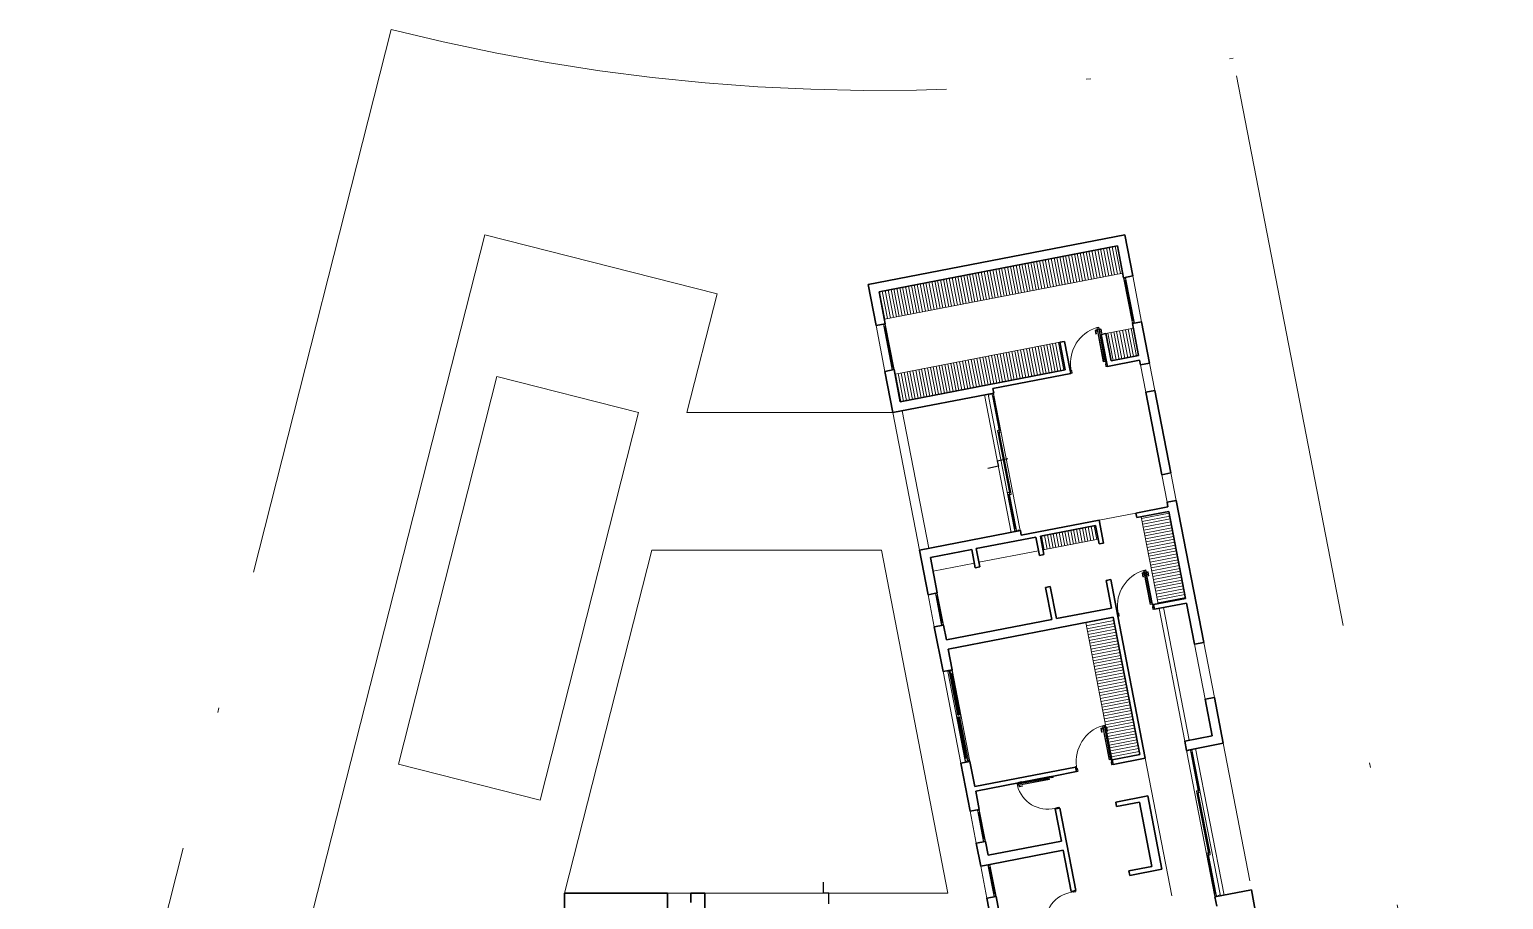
# Model space of a CAD drawing. Header units: millimetres. Extents: x 2871.7 to 2903.3, y 1602.5 to 1635.2.
# Drawn here: x 2871.75 to 2903.32, y 1616.57 to 1635.21 of the extents above; entities that cross this region are included whole.
import ezdxf

# ---------------------------------------------------------------- set-up
doc = ezdxf.new("R2010")
doc.units = ezdxf.units.MM
doc.linetypes.add('ACAD_ISO10W100', pattern=[18, 12, -3, 0, -3])
doc.linetypes.add('JIS_02_0.7', pattern=[1.35, 0.75, -0.6])
for name, color, linetype, lineweight in [('0.05', 253, 'Continuous', 5), ('0.09', 6, 'Continuous', 9), ('0.25', 251, 'Continuous', 25), ('02_CIVIL_EXIST', 250, 'Continuous', 30), ('07_CIVIL VISTAS MEDIA', 251, 'Continuous', 9), ('09_CIVIL PROYECCIONES', 230, 'JIS_02_0.7', 5), ('M-PARCELA-', 3, 'Continuous', 15), ('MISC MUEBLES', 141, 'Continuous', 9)]:
    doc.layers.add(name, color=color, linetype=linetype, lineweight=lineweight)
pattern_1 = [(281, (2407.71893, 969.57402), (0.062333326, 0.012116371), [])]
pattern_2 = [(191, (2407.71893, 969.57402), (0.012116371, -0.062333326), [])]

# ---------------------------------------------------------------- blocks, each defined once
blk = doc.blocks.new('70cm')
at = {"layer": '09_CIVIL PROYECCIONES', "ltscale": 4}
blk.add_arc((495.26, 657.641), 0.671, 267.2063, 356.6732, dxfattribs=at)
at = {"layer": 'MISC MUEBLES'}
for p, q in [((495.143, 657.652), (495.143, 657.633)), ((495.145, 657.652), (495.145, 657.633)), ((495.146, 657.656), (495.17, 657.656)), ((495.146, 657.653), (495.17, 657.653)), ((495.189, 657.632), (495.146, 657.632)), ((495.189, 657.63), (495.146, 657.63)), ((495.17, 657.656), (495.17, 657.653)), ((495.189, 657.638), (495.189, 657.632)), ((495.191, 657.638), (495.191, 657.631)), ((495.227, 657.643), (495.193, 657.643)), ((495.227, 657.64), (495.193, 657.64)), ((495.204, 657.656), (495.227, 657.656)), ((495.204, 657.656), (495.204, 657.653)), ((495.204, 657.653), (495.227, 657.653)), ((495.228, 657.652), (495.228, 657.643)), ((495.23, 657.652), (495.23, 657.643)), ((495.231, 657.637), (495.231, 657.602)), ((495.231, 657.637), (495.929, 657.637)), ((495.231, 657.632), (495.929, 657.632)), ((495.231, 657.607), (495.929, 657.607)), ((495.231, 657.602), (495.929, 657.602)), ((495.236, 657.632), (495.236, 657.607)), ((495.237, 657.631), (495.237, 657.608)), ((495.26, 657.631), (495.237, 657.631)), ((495.237, 657.608), (495.26, 657.608)), ((495.26, 657.608), (495.26, 657.631)), ((495.261, 657.609), (495.261, 657.63)), ((495.261, 657.63), (495.898, 657.63)), ((495.898, 657.609), (495.261, 657.609)), ((495.826, 657.661), (495.826, 657.669)), ((495.826, 657.669), (495.889, 657.669)), ((495.889, 657.661), (495.826, 657.661)), ((495.889, 657.578), (495.826, 657.578)), ((495.826, 657.578), (495.826, 657.57)), ((495.826, 657.57), (495.889, 657.57)), ((495.876, 657.638), (495.876, 657.643)), ((495.876, 657.643), (495.901, 657.643)), ((495.901, 657.638), (495.876, 657.638)), ((495.901, 657.601), (495.876, 657.601)), ((495.876, 657.601), (495.876, 657.597)), ((495.876, 657.597), (495.901, 657.597)), ((495.885, 657.661), (495.885, 657.643)), ((495.885, 657.578), (495.885, 657.597)), ((495.893, 657.665), (495.893, 657.643)), ((495.893, 657.574), (495.893, 657.597)), ((495.898, 657.63), (495.898, 657.609)), ((495.9, 657.608), (495.9, 657.631)), ((495.9, 657.631), (495.923, 657.631)), ((495.923, 657.608), (495.9, 657.608)), ((495.901, 657.643), (495.901, 657.638)), ((495.901, 657.597), (495.901, 657.601)), ((495.923, 657.631), (495.923, 657.608)), ((495.924, 657.632), (495.924, 657.607)), ((495.929, 657.637), (495.929, 657.602)), ((495.143, 656.959), (495.143, 656.978)), ((495.145, 656.959), (495.145, 656.978)), ((495.189, 656.981), (495.146, 656.981)), ((495.189, 656.979), (495.146, 656.979)), ((495.146, 656.958), (495.17, 656.958)), ((495.146, 656.956), (495.17, 656.956)), ((495.17, 656.956), (495.17, 656.958)), ((495.189, 656.973), (495.189, 656.979)), ((495.191, 656.973), (495.191, 656.98)), ((495.227, 656.971), (495.193, 656.971)), ((495.227, 656.969), (495.193, 656.969)), ((495.204, 656.956), (495.204, 656.958)), ((495.204, 656.958), (495.227, 656.958)), ((495.204, 656.956), (495.227, 656.956)), ((495.228, 656.959), (495.228, 656.968)), ((495.23, 656.959), (495.23, 656.968))]:
    blk.add_line(p, q, dxfattribs=at)
blk.add_circle((495.234, 657.642), 0.0028, dxfattribs=at)
for centre, radius, start, end in [((495.146, 657.652), 0.00349, 90, 180), ((495.146, 657.633), 0.00349, 180, 261.398), ((495.146, 657.652), 0.000871, 90, 180), ((495.146, 657.633), 0.000871, 180, 261.398), ((495.193, 657.638), 0.00436, 90, 180), ((495.19, 657.631), 0.00174, 261.398, 0), ((495.193, 657.638), 0.00174, 90, 180), ((495.227, 657.652), 0.00349, 360, 90), ((495.227, 657.652), 0.000871, 360, 90), ((495.227, 657.643), 0.00349, 270, 360), ((495.227, 657.643), 0.000871, 270, 360), ((495.889, 657.665), 0.00417, 270, 90), ((495.889, 657.574), 0.00417, 270, 90), ((495.146, 656.978), 0.00349, 98.602, 180), ((495.146, 656.959), 0.00349, 180, 270), ((495.146, 656.978), 0.000871, 98.602, 180), ((495.146, 656.959), 0.000871, 180, 270), ((495.19, 656.98), 0.00174, 0, 98.602), ((495.193, 656.973), 0.00436, 180, 270), ((495.193, 656.973), 0.00174, 180, 270), ((495.227, 656.968), 0.00349, 0, 90), ((495.227, 656.968), 0.000871, 0, 90), ((495.227, 656.959), 0.00349, 270, 0), ((495.227, 656.959), 0.000871, 270, 0)]:
    blk.add_arc(centre, radius, start, end, dxfattribs=at)
blk = doc.blocks.new('80')
at = {"layer": '09_CIVIL PROYECCIONES', "linetype": 'JIS_02_0.7', "ltscale": 4}
blk.add_arc((2522612.397, 181769.456), 0.802, 276.4267, 356.831, dxfattribs=at)
at = {"layer": 'MISC MUEBLES'}
for p, q in [((2522612.418, 181769.515), (2522612.418, 181769.484)), ((2522612.418, 181769.484), (2522612.422, 181769.484)), ((2522612.422, 181769.515), (2522612.422, 181769.484)), ((2522612.423, 181769.519), (2522612.447, 181769.519)), ((2522612.423, 181769.516), (2522612.447, 181769.516)), ((2522612.435, 181769.411), (2522612.435, 181769.454)), ((2522612.439, 181769.411), (2522612.439, 181769.454)), ((2522612.441, 181769.46), (2522612.448, 181769.46)), ((2522612.441, 181769.457), (2522612.449, 181769.457)), ((2522612.448, 181769.46), (2522612.448, 181769.515)), ((2522612.452, 181769.459), (2522612.452, 181769.515)), ((2522613.185, 181769.459), (2522613.185, 181769.515)), ((2522613.196, 181769.457), (2522613.187, 181769.457)), ((2522613.189, 181769.46), (2522613.189, 181769.515)), ((2522613.196, 181769.46), (2522613.189, 181769.46)), ((2522613.214, 181769.519), (2522613.19, 181769.519)), ((2522613.214, 181769.516), (2522613.19, 181769.516)), ((2522613.198, 181769.411), (2522613.198, 181769.454)), ((2522613.202, 181769.411), (2522613.202, 181769.454)), ((2522613.215, 181769.515), (2522613.215, 181769.484)), ((2522613.218, 181769.484), (2522613.215, 181769.484)), ((2522613.218, 181769.515), (2522613.218, 181769.484)), ((2522612.418, 181769.44), (2522612.418, 181769.411)), ((2522612.418, 181769.44), (2522612.422, 181769.44)), ((2522612.422, 181769.44), (2522612.422, 181769.411)), ((2522612.423, 181769.41), (2522612.434, 181769.41)), ((2522612.423, 181769.407), (2522612.434, 181769.407)), ((2522612.442, 181769.406), (2522612.487, 181769.406)), ((2522612.442, 181769.406), (2522612.442, 181768.658)), ((2522612.449, 181769.406), (2522612.449, 181768.658)), ((2522612.449, 181769.4), (2522612.48, 181769.4)), ((2522612.45, 181769.398), (2522612.479, 181769.398)), ((2522612.45, 181769.369), (2522612.45, 181769.398)), ((2522612.479, 181769.369), (2522612.45, 181769.369)), ((2522612.478, 181769.367), (2522612.451, 181769.367)), ((2522612.451, 181769.367), (2522612.451, 181768.698)), ((2522612.478, 181768.698), (2522612.478, 181769.367)), ((2522612.479, 181769.398), (2522612.479, 181769.369)), ((2522612.48, 181769.406), (2522612.48, 181768.658)), ((2522612.487, 181769.406), (2522612.487, 181768.658)), ((2522613.214, 181769.41), (2522613.203, 181769.41)), ((2522613.214, 181769.407), (2522613.203, 181769.407)), ((2522613.218, 181769.44), (2522613.215, 181769.44)), ((2522613.215, 181769.44), (2522613.215, 181769.411)), ((2522613.218, 181769.44), (2522613.218, 181769.411)), ((2522612.412, 181768.791), (2522612.401, 181768.791)), ((2522612.401, 181768.791), (2522612.401, 181768.71)), ((2522612.406, 181768.705), (2522612.435, 181768.705)), ((2522612.412, 181768.71), (2522612.412, 181768.791)), ((2522612.412, 181768.716), (2522612.435, 181768.716)), ((2522612.44, 181768.726), (2522612.435, 181768.726)), ((2522612.435, 181768.726), (2522612.435, 181768.694)), ((2522612.435, 181768.694), (2522612.44, 181768.694)), ((2522612.44, 181768.694), (2522612.44, 181768.726)), ((2522612.442, 181768.658), (2522612.487, 181768.658)), ((2522612.449, 181768.665), (2522612.48, 181768.665)), ((2522612.479, 181768.696), (2522612.45, 181768.696)), ((2522612.45, 181768.696), (2522612.45, 181768.666)), ((2522612.45, 181768.666), (2522612.479, 181768.666)), ((2522612.451, 181768.698), (2522612.478, 181768.698)), ((2522612.479, 181768.666), (2522612.479, 181768.696)), ((2522612.489, 181768.694), (2522612.489, 181768.726)), ((2522612.489, 181768.726), (2522612.494, 181768.726)), ((2522612.494, 181768.694), (2522612.489, 181768.694)), ((2522612.494, 181768.726), (2522612.494, 181768.694)), ((2522612.518, 181768.716), (2522612.494, 181768.716)), ((2522612.523, 181768.705), (2522612.494, 181768.705)), ((2522612.518, 181768.71), (2522612.518, 181768.791)), ((2522612.518, 181768.791), (2522612.529, 181768.791)), ((2522612.529, 181768.791), (2522612.529, 181768.71))]:
    blk.add_line(p, q, dxfattribs=at)
blk.add_circle((2522612.436, 181769.401), 0.0036, dxfattribs=at)
for centre, radius, start, end in [((2522612.423, 181769.515), 0.00448, 90, 180), ((2522612.423, 181769.515), 0.00112, 90, 180), ((2522612.441, 181769.454), 0.0056, 90, 180), ((2522612.441, 181769.454), 0.00224, 90, 180), ((2522612.447, 181769.515), 0.00448, 8.602, 90), ((2522612.447, 181769.515), 0.00112, 8.602, 90), ((2522612.449, 181769.459), 0.00224, 270, 8.602), ((2522613.19, 181769.515), 0.00448, 90, 171.398), ((2522613.187, 181769.459), 0.00224, 171.398, 270), ((2522613.19, 181769.515), 0.00112, 90, 171.398), ((2522613.196, 181769.454), 0.0056, 0, 90), ((2522613.196, 181769.454), 0.00224, 0, 90), ((2522613.214, 181769.515), 0.00448, 0, 90), ((2522613.214, 181769.515), 0.00112, 0, 90), ((2522612.423, 181769.411), 0.00448, 180, 270), ((2522612.423, 181769.411), 0.00112, 180, 270), ((2522612.434, 181769.411), 0.00448, 270, 0), ((2522612.434, 181769.411), 0.00112, 270, 0), ((2522613.203, 181769.411), 0.00448, 180, 270), ((2522613.203, 181769.411), 0.00112, 180, 270), ((2522613.214, 181769.411), 0.00448, 270, 0), ((2522613.214, 181769.411), 0.00112, 270, 0), ((2522612.406, 181768.71), 0.00537, 180, 0), ((2522612.523, 181768.71), 0.00537, 180, 0)]:
    blk.add_arc(centre, radius, start, end, dxfattribs=at)
blk = doc.blocks.new('z')
at = {"layer": '0.25'}
for p, q in [((3164.395, 594.039), (3164.395, 594.114)), ((3164.395, 594.114), (3164.545, 594.114)), ((3164.245, 594.039), (3164.395, 594.039))]:
    blk.add_line(p, q, dxfattribs=at)

msp = doc.modelspace()

# ---------------------------------------------------------------- hatches: boundary and pattern name
at = {"layer": '0.05'}
h = msp.add_hatch(dxfattribs=at)
h.set_pattern_fill('ANSI31', color=256, scale=0.02, angle=236)
h.set_pattern_definition(pattern_1)
h.paths.add_polyline_path([(2893.937, 1627.921), (2893.823, 1628.51), (2890.289, 1627.826), (2890.403, 1627.237)])
h.paths.add_polyline_path([(2895.052, 1630.581), (2889.947, 1629.594), (2890.061, 1629.005), (2895.166, 1629.992)])
h.paths.add_polyline_path([(2895.394, 1628.814), (2894.805, 1628.7), (2894.919, 1628.111), (2895.508, 1628.225)])
h = msp.add_hatch(dxfattribs=at)
h.set_pattern_fill('ANSI31', color=256, scale=0.02, angle=146)
h.set_pattern_definition(pattern_2)
h.paths.add_polyline_path([(2895.925, 1622.907), (2896.514, 1623.021), (2896.154, 1624.887), (2895.564, 1624.773)])
h = msp.add_hatch(dxfattribs=at)
h.set_pattern_fill('ANSI31', color=256, scale=0.02, angle=236)
h.set_pattern_definition(pattern_1)
h.paths.add_polyline_path([(2894.64, 1624.288), (2894.583, 1624.583), (2893.405, 1624.355), (2893.461, 1624.06)])
h = msp.add_hatch(dxfattribs=at)
h.set_pattern_fill('ANSI31', color=256, scale=0.02, angle=146)
h.set_pattern_definition(pattern_2)
h.paths.add_polyline_path([(2894.808, 1620.258, -0.079372), (2894.809, 1620.256), (2894.824, 1620.177), (2894.824, 1620.177), (2894.943, 1619.56), (2895.532, 1619.674), (2894.962, 1622.619), (2894.373, 1622.505)])

# ---------------------------------------------------------------- linework, layer by layer
at = {"layer": '0.09'}
for p, q in [((2881.502, 1630.815), (2877.713, 1615.907)), ((2881.502, 1630.815), (2886.477, 1629.551)), ((2890.061, 1629.005), (2895.166, 1629.992)), ((2895.381, 1629.932), (2895.571, 1628.95)), ((2886.477, 1629.551), (2885.83, 1627.003)), ((2890.073, 1627.887), (2889.883, 1628.868)), ((2894.805, 1628.7), (2895.394, 1628.814)), ((2890.289, 1627.826), (2893.823, 1628.51)), ((2895.546, 1628.028), (2895.66, 1627.439)), ((2895.742, 1628.066), (2895.856, 1627.477)), ((2881.761, 1627.775), (2879.651, 1619.473)), ((2884.798, 1627.003), (2881.761, 1627.775)), ((2884.798, 1627.003), (2882.688, 1618.701)), ((2890.244, 1627.003), (2885.83, 1627.003)), ((2896.002, 1625.672), (2896.116, 1625.083)), ((2896.198, 1625.71), (2896.312, 1625.121)), ((2895.925, 1622.907), (2895.564, 1624.773)), ((2894.64, 1624.288), (2893.461, 1624.06)), ((2885.081, 1624.058), (2883.213, 1616.707)), ((2889.999, 1624.058), (2885.081, 1624.058)), ((2891.421, 1616.707), (2889.999, 1624.058)), ((2890.998, 1623.102), (2891.131, 1622.414)), ((2894.943, 1619.56), (2894.373, 1622.505)), ((2896.704, 1622.039), (2896.932, 1620.861)), ((2896.901, 1622.077), (2897.129, 1620.899)), ((2891.317, 1621.456), (2891.697, 1619.492)), ((2897.337, 1616.662), (2896.729, 1619.804)), ((2882.688, 1618.701), (2879.651, 1619.473)), ((2891.896, 1618.461), (2892.029, 1617.774)), ((2892.124, 1617.283), (2892.257, 1616.596)), ((2886.213, 1616.707), (2891.421, 1616.707))]:
    msp.add_line(p, q, dxfattribs=at)
at = {"layer": '02_CIVIL_EXIST'}
for p, q in [((2889.712, 1629.752), (2895.211, 1630.815)), ((2895.381, 1629.932), (2895.211, 1630.815)), ((2889.947, 1629.594), (2895.052, 1630.581)), ((2895.185, 1629.894), (2895.052, 1630.581)), ((2895.381, 1629.932), (2895.185, 1629.894)), ((2889.883, 1628.868), (2889.712, 1629.752)), ((2890.08, 1628.906), (2889.947, 1629.594)), ((2890.08, 1628.906), (2889.883, 1628.868)), ((2895.571, 1628.95), (2895.375, 1628.912)), ((2895.508, 1628.225), (2895.375, 1628.912)), ((2895.742, 1628.066), (2895.571, 1628.95)), ((2894.707, 1628.681), (2894.805, 1628.7)), ((2894.821, 1628.092), (2894.707, 1628.681)), ((2894.919, 1628.111), (2894.805, 1628.7)), ((2893.921, 1628.529), (2893.823, 1628.51)), ((2893.937, 1627.921), (2893.823, 1628.51)), ((2894.035, 1627.94), (2893.921, 1628.529)), ((2894.84, 1627.994), (2894.821, 1628.092)), ((2894.84, 1627.994), (2895.527, 1628.127)), ((2894.919, 1628.111), (2895.508, 1628.225)), ((2895.546, 1628.028), (2895.527, 1628.127)), ((2895.546, 1628.028), (2895.742, 1628.066)), ((2890.27, 1627.925), (2890.073, 1627.887)), ((2890.244, 1627.003), (2890.073, 1627.887)), ((2890.403, 1627.237), (2890.27, 1627.925)), ((2890.403, 1627.237), (2893.937, 1627.921)), ((2892.385, 1627.519), (2894.054, 1627.842)), ((2894.054, 1627.842), (2894.035, 1627.94)), ((2890.244, 1627.003), (2892.404, 1627.421)), ((2892.404, 1627.421), (2892.385, 1627.519)), ((2895.66, 1627.439), (2895.856, 1627.477)), ((2895.66, 1627.439), (2896.002, 1625.672)), ((2895.856, 1627.477), (2896.198, 1625.71)), ((2896.002, 1625.672), (2896.198, 1625.71)), ((2896.116, 1625.083), (2896.312, 1625.121)), ((2896.901, 1622.077), (2896.312, 1625.121)), ((2895.447, 1624.852), (2896.135, 1624.985)), ((2895.466, 1624.754), (2895.447, 1624.852)), ((2895.466, 1624.754), (2896.154, 1624.887)), ((2896.135, 1624.985), (2896.116, 1625.083)), ((2896.514, 1623.021), (2896.154, 1624.887)), ((2890.814, 1624.058), (2892.974, 1624.475)), ((2892.993, 1624.377), (2892.974, 1624.475)), ((2892.993, 1624.377), (2894.662, 1624.7)), ((2893.405, 1624.355), (2894.583, 1624.583)), ((2894.659, 1624.19), (2894.583, 1624.583)), ((2894.757, 1624.209), (2894.662, 1624.7)), ((2892.03, 1624.089), (2893.306, 1624.336)), ((2893.382, 1623.943), (2893.306, 1624.336)), ((2893.48, 1623.962), (2893.405, 1624.355)), ((2894.659, 1624.19), (2894.757, 1624.209)), ((2890.998, 1623.102), (2890.814, 1624.058)), ((2891.048, 1623.899), (2891.932, 1624.07)), ((2891.195, 1623.14), (2891.048, 1623.899)), ((2892.008, 1623.677), (2891.932, 1624.07)), ((2892.106, 1623.696), (2892.03, 1624.089)), ((2893.48, 1623.962), (2893.382, 1623.943)), ((2892.106, 1623.696), (2892.008, 1623.677)), ((2893.613, 1623.275), (2893.515, 1623.256)), ((2893.648, 1622.569), (2893.515, 1623.256)), ((2893.746, 1622.588), (2893.613, 1623.275)), ((2894.811, 1623.405), (2894.909, 1623.424)), ((2894.924, 1622.816), (2894.811, 1623.405)), ((2895.061, 1622.638), (2894.909, 1623.424)), ((2891.195, 1623.14), (2890.998, 1623.102)), ((2895.827, 1622.888), (2896.514, 1623.021)), ((2895.846, 1622.79), (2896.533, 1622.923)), ((2896.704, 1622.039), (2896.533, 1622.923)), ((2891.428, 1621.936), (2894.962, 1622.619)), ((2893.746, 1622.588), (2894.924, 1622.816)), ((2895.532, 1619.674), (2894.962, 1622.619)), ((2895.649, 1619.595), (2895.061, 1622.638)), ((2895.846, 1622.79), (2895.827, 1622.888)), ((2891.328, 1622.452), (2891.131, 1622.414)), ((2891.317, 1621.456), (2891.131, 1622.414)), ((2891.39, 1622.132), (2891.328, 1622.452)), ((2891.39, 1622.132), (2893.648, 1622.569)), ((2896.901, 1622.077), (2896.704, 1622.039)), ((2891.513, 1621.494), (2891.428, 1621.936)), ((2891.317, 1621.456), (2891.513, 1621.494)), ((2896.932, 1620.861), (2897.129, 1620.899)), ((2897.084, 1620.076), (2896.932, 1620.861)), ((2897.318, 1619.917), (2897.129, 1620.899)), ((2896.495, 1619.962), (2897.084, 1620.076)), ((2896.495, 1619.962), (2896.533, 1619.766)), ((2896.533, 1619.766), (2897.318, 1619.917)), ((2891.697, 1619.492), (2891.893, 1619.53)), ((2891.697, 1619.492), (2891.896, 1618.461)), ((2891.998, 1618.99), (2891.893, 1619.53)), ((2894.943, 1619.56), (2895.532, 1619.674)), ((2894.962, 1619.462), (2894.943, 1619.56)), ((2894.962, 1619.462), (2895.649, 1619.595)), ((2891.998, 1618.99), (2894.158, 1619.408)), ((2892.017, 1618.892), (2893.588, 1619.196)), ((2893.588, 1619.196), (2893.686, 1619.215)), ((2893.686, 1619.215), (2894.177, 1619.31)), ((2894.177, 1619.31), (2894.158, 1619.408)), ((2892.093, 1618.499), (2892.017, 1618.892)), ((2892.093, 1618.499), (2891.896, 1618.461)), ((2893.72, 1618.509), (2893.819, 1618.528)), ((2893.853, 1617.821), (2893.72, 1618.509)), ((2894.16, 1616.76), (2893.819, 1618.528)), ((2895.016, 1618.657), (2895.703, 1618.79)), ((2895.016, 1618.657), (2895.035, 1618.559)), ((2895.035, 1618.559), (2895.526, 1618.654)), ((2895.526, 1618.654), (2895.792, 1617.28)), ((2895.703, 1618.79), (2896.007, 1617.219)), ((2892.226, 1617.812), (2892.029, 1617.774)), ((2892.124, 1617.283), (2892.029, 1617.774)), ((2892.283, 1617.517), (2892.226, 1617.812)), ((2892.283, 1617.517), (2893.853, 1617.821)), ((2892.321, 1617.321), (2893.891, 1617.625)), ((2894.062, 1616.741), (2893.891, 1617.625)), ((2892.321, 1617.321), (2892.124, 1617.283)), ((2895.301, 1617.185), (2895.792, 1617.28)), ((2895.32, 1617.086), (2896.007, 1617.219)), ((2895.301, 1617.185), (2895.32, 1617.086)), ((2885.413, 1616.707), (2883.213, 1616.707)), ((2883.213, 1616.707), (2883.213, 1615.707)), ((2885.413, 1616.707), (2885.413, 1615.707)), ((2886.213, 1616.707), (2885.913, 1616.707)), ((2885.913, 1616.707), (2885.913, 1616.507)), ((2886.213, 1616.707), (2886.213, 1615.707)), ((2892.453, 1616.634), (2892.257, 1616.596)), ((2892.429, 1615.707), (2892.257, 1616.596)), ((2892.624, 1615.75), (2892.453, 1616.634)), ((2894.062, 1616.741), (2894.16, 1616.76)), ((2897.141, 1616.624), (2897.926, 1616.776)), ((2897.179, 1616.427), (2897.141, 1616.624)), ((2898.105, 1615.792), (2897.926, 1616.776))]:
    msp.add_line(p, q, dxfattribs=at)
at = {"layer": '07_CIVIL VISTAS MEDIA'}
for p, q in [((2895.368, 1628.951), (2895.193, 1629.855)), ((2895.233, 1629.863), (2895.409, 1628.959)), ((2895.212, 1629.839), (2895.381, 1628.973)), ((2895.22, 1629.841), (2895.389, 1628.975)), ((2890.222, 1627.956), (2890.047, 1628.859)), ((2890.066, 1628.844), (2890.235, 1627.978)), ((2890.074, 1628.845), (2890.243, 1627.979)), ((2890.087, 1628.867), (2890.263, 1627.964)), ((2892.777, 1624.437), (2892.208, 1627.383)), ((2892.293, 1627.358), (2892.85, 1624.492)), ((2892.53, 1626.626), (2892.389, 1627.356)), ((2892.538, 1626.628), (2892.397, 1627.357)), ((2892.966, 1624.515), (2892.409, 1627.381)), ((2892.75, 1625.294), (2892.501, 1626.578)), ((2892.758, 1625.295), (2892.509, 1626.579)), ((2892.72, 1625.245), (2892.863, 1624.514)), ((2892.728, 1625.247), (2892.871, 1624.515)), ((2893.363, 1624.041), (2892.087, 1623.795)), ((2891.989, 1623.776), (2891.105, 1623.605)), ((2891.28, 1622.484), (2891.162, 1623.092)), ((2891.181, 1623.077), (2891.293, 1622.506)), ((2891.189, 1623.078), (2891.301, 1622.507)), ((2891.202, 1623.1), (2891.321, 1622.492)), ((2896.593, 1619.981), (2896.042, 1622.828)), ((2891.419, 1621.455), (2891.793, 1619.531)), ((2891.895, 1619.53), (2891.513, 1621.494)), ((2897.252, 1616.686), (2896.657, 1619.749)), ((2896.541, 1619.726), (2897.136, 1616.664)), ((2896.797, 1618.901), (2896.636, 1619.726)), ((2896.805, 1618.903), (2896.644, 1619.727)), ((2896.767, 1618.852), (2897.016, 1617.568)), ((2896.775, 1618.854), (2897.024, 1617.57)), ((2892.178, 1617.843), (2892.06, 1618.452)), ((2892.079, 1618.437), (2892.191, 1617.865)), ((2892.087, 1618.438), (2892.198, 1617.867)), ((2892.1, 1618.46), (2892.219, 1617.851)), ((2892.406, 1616.665), (2892.287, 1617.274)), ((2892.307, 1617.258), (2892.419, 1616.687)), ((2892.315, 1617.26), (2892.426, 1616.689)), ((2892.328, 1617.282), (2892.446, 1616.673)), ((2896.987, 1617.52), (2897.148, 1616.687)), ((2896.995, 1617.521), (2897.156, 1616.689)), ((2885.413, 1616.707), (2885.913, 1616.707))]:
    msp.add_line(p, q, dxfattribs=at)
at = {"layer": '07_CIVIL VISTAS MEDIA', "linetype": 'Continuous'}
for p, q in [((2891.664, 1620.535), (2891.494, 1621.409)), ((2891.505, 1621.406), (2891.495, 1621.404)), ((2891.674, 1620.537), (2891.504, 1621.41)), ((2891.504, 1621.41), (2891.674, 1620.537)), ((2891.806, 1619.595), (2891.636, 1620.468)), ((2891.647, 1620.465), (2891.637, 1620.463)), ((2891.816, 1619.597), (2891.646, 1620.47)), ((2891.646, 1620.47), (2891.816, 1619.597)), ((2891.673, 1620.542), (2891.663, 1620.54)), ((2891.815, 1619.602), (2891.805, 1619.6))]:
    msp.add_line(p, q, dxfattribs=at)
at = {"layer": '09_CIVIL PROYECCIONES', "linetype": 'ByBlock'}
for p, q in [((2895.193, 1629.855), (2895.185, 1629.894)), ((2895.196, 1629.855), (2895.189, 1629.891)), ((2895.222, 1629.898), (2895.19, 1629.892)), ((2895.193, 1629.855), (2895.196, 1629.855)), ((2895.194, 1629.877), (2895.201, 1629.838)), ((2895.217, 1629.887), (2895.197, 1629.883)), ((2895.231, 1629.844), (2895.223, 1629.883)), ((2895.231, 1629.862), (2895.224, 1629.897)), ((2895.233, 1629.863), (2895.226, 1629.902)), ((2895.233, 1629.863), (2895.231, 1629.862)), ((2895.4, 1628.976), (2895.231, 1629.844)), ((2895.37, 1628.97), (2895.201, 1629.838)), ((2895.207, 1629.834), (2895.211, 1629.835)), ((2895.211, 1629.84), (2895.221, 1629.842)), ((2895.211, 1629.84), (2895.212, 1629.836)), ((2895.212, 1629.839), (2895.22, 1629.841)), ((2895.222, 1629.838), (2895.221, 1629.842)), ((2895.227, 1629.838), (2895.223, 1629.837)), ((2890.047, 1628.859), (2890.039, 1628.898)), ((2890.076, 1628.903), (2890.043, 1628.896)), ((2890.084, 1628.867), (2890.078, 1628.902)), ((2890.087, 1628.867), (2890.08, 1628.906)), ((2895.368, 1628.951), (2895.376, 1628.912)), ((2895.378, 1628.931), (2895.37, 1628.97)), ((2895.371, 1628.952), (2895.378, 1628.917)), ((2895.412, 1628.922), (2895.379, 1628.916)), ((2895.403, 1628.931), (2895.384, 1628.927)), ((2895.4, 1628.976), (2895.407, 1628.937)), ((2895.406, 1628.959), (2895.413, 1628.923)), ((2895.409, 1628.959), (2895.406, 1628.959)), ((2895.409, 1628.959), (2895.416, 1628.92)), ((2890.05, 1628.86), (2890.043, 1628.895)), ((2890.047, 1628.882), (2890.055, 1628.842)), ((2890.047, 1628.859), (2890.05, 1628.86)), ((2890.071, 1628.892), (2890.051, 1628.888)), ((2890.224, 1627.975), (2890.055, 1628.842)), ((2890.061, 1628.839), (2890.065, 1628.839)), ((2890.065, 1628.844), (2890.075, 1628.846)), ((2890.065, 1628.844), (2890.066, 1628.841)), ((2890.066, 1628.844), (2890.074, 1628.845)), ((2890.075, 1628.842), (2890.075, 1628.846)), ((2890.085, 1628.848), (2890.077, 1628.888)), ((2890.081, 1628.842), (2890.077, 1628.842)), ((2890.087, 1628.867), (2890.084, 1628.867)), ((2890.253, 1627.981), (2890.085, 1628.848)), ((2890.222, 1627.956), (2890.225, 1627.957)), ((2890.222, 1627.956), (2890.229, 1627.917)), ((2890.232, 1627.935), (2890.224, 1627.975)), ((2890.225, 1627.957), (2890.232, 1627.921)), ((2890.228, 1627.981), (2890.232, 1627.982)), ((2890.234, 1627.977), (2890.233, 1627.981)), ((2890.234, 1627.977), (2890.244, 1627.979)), ((2890.235, 1627.978), (2890.243, 1627.979)), ((2890.243, 1627.983), (2890.244, 1627.979)), ((2890.248, 1627.985), (2890.244, 1627.984)), ((2890.253, 1627.981), (2890.261, 1627.941)), ((2890.263, 1627.964), (2890.26, 1627.963)), ((2890.26, 1627.963), (2890.267, 1627.928)), ((2890.263, 1627.964), (2890.27, 1627.925)), ((2890.266, 1627.927), (2890.233, 1627.921)), ((2890.257, 1627.935), (2890.237, 1627.932)), ((2892.293, 1627.358), (2892.285, 1627.398)), ((2892.296, 1627.359), (2892.289, 1627.394)), ((2892.29, 1627.395), (2892.322, 1627.402)), ((2892.293, 1627.358), (2892.296, 1627.359)), ((2892.327, 1627.385), (2892.324, 1627.401)), ((2892.327, 1627.403), (2892.36, 1627.409)), ((2892.33, 1627.386), (2892.327, 1627.402)), ((2892.33, 1627.386), (2892.327, 1627.385)), ((2892.364, 1627.393), (2892.361, 1627.408)), ((2892.367, 1627.393), (2892.364, 1627.409)), ((2892.367, 1627.393), (2892.364, 1627.393)), ((2892.365, 1627.41), (2892.398, 1627.417)), ((2892.378, 1627.354), (2892.37, 1627.394)), ((2892.374, 1627.4), (2892.394, 1627.404)), ((2892.376, 1627.364), (2892.519, 1626.623)), ((2892.383, 1627.351), (2892.388, 1627.351)), ((2892.397, 1627.358), (2892.388, 1627.356)), ((2892.388, 1627.353), (2892.388, 1627.356)), ((2892.397, 1627.357), (2892.389, 1627.356)), ((2892.397, 1627.358), (2892.398, 1627.354)), ((2892.406, 1627.38), (2892.399, 1627.416)), ((2892.403, 1627.354), (2892.399, 1627.354)), ((2892.4, 1627.4), (2892.407, 1627.36)), ((2892.409, 1627.381), (2892.401, 1627.42)), ((2892.409, 1627.381), (2892.406, 1627.38)), ((2892.407, 1627.36), (2892.549, 1626.629)), ((2892.49, 1626.576), (2892.482, 1626.616)), ((2892.486, 1626.622), (2892.506, 1626.626)), ((2892.488, 1626.586), (2892.739, 1625.291)), ((2892.495, 1626.573), (2892.5, 1626.573)), ((2892.509, 1626.58), (2892.5, 1626.578)), ((2892.5, 1626.575), (2892.5, 1626.578)), ((2892.509, 1626.579), (2892.501, 1626.578)), ((2892.509, 1626.58), (2892.51, 1626.576)), ((2892.511, 1626.622), (2892.519, 1626.582)), ((2892.515, 1626.576), (2892.511, 1626.576)), ((2892.519, 1626.623), (2892.527, 1626.584)), ((2892.519, 1626.582), (2892.769, 1625.296)), ((2892.523, 1626.629), (2892.527, 1626.63)), ((2892.528, 1626.629), (2892.529, 1626.625)), ((2892.539, 1626.627), (2892.529, 1626.625)), ((2892.538, 1626.628), (2892.53, 1626.626)), ((2892.533, 1626.58), (2892.553, 1626.584)), ((2892.539, 1626.627), (2892.538, 1626.631)), ((2892.543, 1626.633), (2892.539, 1626.632)), ((2892.556, 1626.589), (2892.549, 1626.629)), ((2892.701, 1625.283), (2892.709, 1625.244)), ((2892.725, 1625.293), (2892.705, 1625.289)), ((2892.852, 1624.511), (2892.709, 1625.244)), ((2892.715, 1625.24), (2892.719, 1625.241)), ((2892.719, 1625.246), (2892.729, 1625.248)), ((2892.719, 1625.246), (2892.72, 1625.242)), ((2892.72, 1625.245), (2892.728, 1625.247)), ((2892.729, 1625.244), (2892.729, 1625.248)), ((2892.735, 1625.244), (2892.73, 1625.243)), ((2892.738, 1625.25), (2892.731, 1625.289)), ((2892.881, 1624.517), (2892.738, 1625.25)), ((2892.739, 1625.291), (2892.747, 1625.251)), ((2892.743, 1625.296), (2892.747, 1625.297)), ((2892.748, 1625.296), (2892.749, 1625.293)), ((2892.759, 1625.295), (2892.749, 1625.293)), ((2892.758, 1625.295), (2892.75, 1625.294)), ((2892.753, 1625.247), (2892.772, 1625.251)), ((2892.759, 1625.295), (2892.758, 1625.298)), ((2892.763, 1625.3), (2892.759, 1625.299)), ((2892.776, 1625.257), (2892.769, 1625.296)), ((2892.85, 1624.492), (2892.853, 1624.493)), ((2892.85, 1624.492), (2892.857, 1624.453)), ((2892.86, 1624.471), (2892.852, 1624.511)), ((2892.853, 1624.493), (2892.86, 1624.457)), ((2892.856, 1624.517), (2892.86, 1624.517)), ((2892.862, 1624.513), (2892.861, 1624.517)), ((2892.862, 1624.513), (2892.872, 1624.515)), ((2892.863, 1624.514), (2892.871, 1624.515)), ((2892.871, 1624.519), (2892.872, 1624.515)), ((2892.876, 1624.521), (2892.872, 1624.52)), ((2892.881, 1624.517), (2892.889, 1624.477)), ((2892.891, 1624.48), (2892.895, 1624.464)), ((2892.891, 1624.48), (2892.894, 1624.48)), ((2892.894, 1624.48), (2892.897, 1624.465)), ((2892.929, 1624.487), (2892.932, 1624.488)), ((2892.929, 1624.487), (2892.932, 1624.471)), ((2892.932, 1624.488), (2892.935, 1624.472)), ((2892.969, 1624.478), (2892.936, 1624.471)), ((2892.966, 1624.515), (2892.963, 1624.514)), ((2892.963, 1624.514), (2892.97, 1624.479)), ((2892.966, 1624.515), (2892.974, 1624.475)), ((2892.894, 1624.463), (2892.861, 1624.456)), ((2892.885, 1624.471), (2892.865, 1624.468)), ((2892.932, 1624.47), (2892.899, 1624.464)), ((2891.162, 1623.092), (2891.154, 1623.132)), ((2891.165, 1623.093), (2891.158, 1623.128)), ((2891.191, 1623.136), (2891.159, 1623.13)), ((2891.162, 1623.092), (2891.165, 1623.093)), ((2891.163, 1623.115), (2891.17, 1623.076)), ((2891.186, 1623.125), (2891.166, 1623.121)), ((2891.282, 1622.503), (2891.17, 1623.076)), ((2891.176, 1623.072), (2891.18, 1623.073)), ((2891.18, 1623.078), (2891.19, 1623.079)), ((2891.18, 1623.078), (2891.181, 1623.074)), ((2891.181, 1623.077), (2891.189, 1623.078)), ((2891.191, 1623.076), (2891.19, 1623.079)), ((2891.2, 1623.081), (2891.192, 1623.121)), ((2891.196, 1623.076), (2891.192, 1623.075)), ((2891.2, 1623.1), (2891.193, 1623.135)), ((2891.202, 1623.1), (2891.195, 1623.14)), ((2891.202, 1623.1), (2891.2, 1623.1)), ((2891.312, 1622.508), (2891.2, 1623.081)), ((2891.28, 1622.484), (2891.288, 1622.445)), ((2891.28, 1622.484), (2891.283, 1622.484)), ((2891.29, 1622.463), (2891.282, 1622.503)), ((2891.283, 1622.484), (2891.29, 1622.449)), ((2891.286, 1622.508), (2891.29, 1622.509)), ((2891.292, 1622.505), (2891.291, 1622.508)), ((2891.324, 1622.455), (2891.291, 1622.448)), ((2891.292, 1622.505), (2891.302, 1622.507)), ((2891.293, 1622.506), (2891.301, 1622.507)), ((2891.315, 1622.463), (2891.296, 1622.459)), ((2891.301, 1622.51), (2891.302, 1622.507)), ((2891.306, 1622.512), (2891.302, 1622.512)), ((2891.312, 1622.508), (2891.319, 1622.469)), ((2891.321, 1622.492), (2891.318, 1622.491)), ((2891.318, 1622.491), (2891.325, 1622.456)), ((2891.321, 1622.492), (2891.328, 1622.452)), ((2896.541, 1619.726), (2896.533, 1619.766)), ((2896.537, 1619.763), (2896.57, 1619.77)), ((2896.544, 1619.727), (2896.537, 1619.762)), ((2896.575, 1619.753), (2896.572, 1619.769)), ((2896.578, 1619.754), (2896.574, 1619.77)), ((2896.575, 1619.771), (2896.608, 1619.777)), ((2896.578, 1619.754), (2896.575, 1619.753)), ((2896.612, 1619.761), (2896.609, 1619.776)), ((2896.615, 1619.761), (2896.612, 1619.777)), ((2896.615, 1619.761), (2896.612, 1619.761)), ((2896.613, 1619.778), (2896.646, 1619.784)), ((2896.625, 1619.724), (2896.618, 1619.764)), ((2896.621, 1619.77), (2896.641, 1619.773)), ((2896.654, 1619.748), (2896.647, 1619.784)), ((2896.647, 1619.77), (2896.655, 1619.73)), ((2896.657, 1619.749), (2896.649, 1619.788)), ((2896.657, 1619.749), (2896.654, 1619.748)), ((2896.541, 1619.726), (2896.544, 1619.727)), ((2896.625, 1619.724), (2896.786, 1618.898)), ((2896.631, 1619.72), (2896.635, 1619.721)), ((2896.645, 1619.728), (2896.635, 1619.726)), ((2896.636, 1619.722), (2896.635, 1619.726)), ((2896.644, 1619.727), (2896.636, 1619.726)), ((2896.645, 1619.728), (2896.646, 1619.724)), ((2896.651, 1619.724), (2896.647, 1619.723)), ((2896.655, 1619.73), (2896.816, 1618.904)), ((2896.749, 1618.891), (2896.756, 1618.851)), ((2896.772, 1618.9), (2896.752, 1618.896)), ((2897.006, 1617.565), (2896.756, 1618.851)), ((2896.762, 1618.847), (2896.766, 1618.848)), ((2896.766, 1618.853), (2896.776, 1618.855)), ((2896.766, 1618.853), (2896.767, 1618.849)), ((2896.767, 1618.852), (2896.775, 1618.854)), ((2896.777, 1618.851), (2896.776, 1618.855)), ((2896.786, 1618.857), (2896.778, 1618.896)), ((2896.782, 1618.851), (2896.778, 1618.85)), ((2896.786, 1618.898), (2896.794, 1618.859)), ((2897.037, 1617.561), (2896.786, 1618.857)), ((2896.79, 1618.904), (2896.794, 1618.905)), ((2896.796, 1618.904), (2896.796, 1618.9)), ((2896.806, 1618.902), (2896.796, 1618.9)), ((2896.805, 1618.903), (2896.797, 1618.901)), ((2896.8, 1618.855), (2896.82, 1618.859)), ((2896.806, 1618.902), (2896.805, 1618.906)), ((2896.81, 1618.908), (2896.806, 1618.907)), ((2896.824, 1618.864), (2896.816, 1618.904)), ((2892.06, 1618.452), (2892.052, 1618.491)), ((2892.089, 1618.496), (2892.056, 1618.489)), ((2892.062, 1618.453), (2892.056, 1618.488)), ((2892.084, 1618.484), (2892.064, 1618.481)), ((2892.097, 1618.459), (2892.09, 1618.495)), ((2892.098, 1618.441), (2892.09, 1618.481)), ((2892.1, 1618.46), (2892.093, 1618.499)), ((2892.06, 1618.475), (2892.068, 1618.435)), ((2892.06, 1618.452), (2892.062, 1618.453)), ((2892.18, 1617.862), (2892.068, 1618.435)), ((2892.074, 1618.431), (2892.078, 1618.432)), ((2892.078, 1618.437), (2892.088, 1618.439)), ((2892.078, 1618.437), (2892.079, 1618.433)), ((2892.079, 1618.437), (2892.087, 1618.438)), ((2892.088, 1618.435), (2892.088, 1618.439)), ((2892.094, 1618.435), (2892.09, 1618.434)), ((2892.1, 1618.46), (2892.097, 1618.459)), ((2892.209, 1617.868), (2892.098, 1618.441)), ((2892.188, 1617.823), (2892.18, 1617.862)), ((2892.184, 1617.868), (2892.188, 1617.869)), ((2892.19, 1617.864), (2892.189, 1617.868)), ((2892.19, 1617.864), (2892.2, 1617.866)), ((2892.191, 1617.865), (2892.198, 1617.867)), ((2892.199, 1617.87), (2892.2, 1617.866)), ((2892.204, 1617.872), (2892.2, 1617.871)), ((2892.209, 1617.868), (2892.217, 1617.829)), ((2892.216, 1617.851), (2892.223, 1617.816)), ((2892.219, 1617.851), (2892.216, 1617.851)), ((2892.219, 1617.851), (2892.226, 1617.812)), ((2892.178, 1617.843), (2892.181, 1617.844)), ((2892.178, 1617.843), (2892.185, 1617.804)), ((2892.181, 1617.844), (2892.188, 1617.809)), ((2892.222, 1617.814), (2892.189, 1617.808)), ((2892.213, 1617.823), (2892.193, 1617.819)), ((2896.968, 1617.558), (2896.976, 1617.519)), ((2896.992, 1617.568), (2896.972, 1617.564)), ((2897.006, 1617.524), (2896.998, 1617.564)), ((2897.013, 1617.526), (2897.006, 1617.565)), ((2897.01, 1617.571), (2897.014, 1617.572)), ((2897.016, 1617.567), (2897.015, 1617.571)), ((2897.016, 1617.568), (2897.024, 1617.57)), ((2897.016, 1617.567), (2897.025, 1617.569)), ((2897.029, 1617.575), (2897.025, 1617.574)), ((2897.025, 1617.573), (2897.025, 1617.569)), ((2897.035, 1617.571), (2897.043, 1617.532)), ((2892.287, 1617.274), (2892.28, 1617.313)), ((2892.29, 1617.275), (2892.283, 1617.31)), ((2892.317, 1617.317), (2892.284, 1617.311)), ((2892.287, 1617.274), (2892.29, 1617.275)), ((2892.288, 1617.297), (2892.296, 1617.257)), ((2892.312, 1617.306), (2892.292, 1617.302)), ((2892.408, 1616.684), (2892.296, 1617.257)), ((2892.302, 1617.253), (2892.306, 1617.254)), ((2892.306, 1617.259), (2892.316, 1617.261)), ((2892.306, 1617.259), (2892.307, 1617.255)), ((2892.307, 1617.258), (2892.315, 1617.26)), ((2892.316, 1617.257), (2892.316, 1617.261)), ((2892.322, 1617.257), (2892.317, 1617.256)), ((2892.325, 1617.281), (2892.318, 1617.317)), ((2892.325, 1617.263), (2892.318, 1617.302)), ((2892.328, 1617.282), (2892.321, 1617.321)), ((2892.328, 1617.282), (2892.325, 1617.281)), ((2892.437, 1616.69), (2892.325, 1617.263)), ((2897.138, 1616.684), (2896.976, 1617.519)), ((2896.982, 1617.515), (2896.986, 1617.516)), ((2896.986, 1617.521), (2896.996, 1617.522)), ((2896.986, 1617.521), (2896.987, 1617.517)), ((2896.987, 1617.52), (2896.995, 1617.521)), ((2896.996, 1617.519), (2896.996, 1617.522)), ((2897.002, 1617.519), (2896.998, 1617.518)), ((2897.169, 1616.68), (2897.006, 1617.524)), ((2897.039, 1617.526), (2897.019, 1617.522)), ((2892.406, 1616.665), (2892.409, 1616.666)), ((2892.406, 1616.665), (2892.413, 1616.626)), ((2892.416, 1616.645), (2892.408, 1616.684)), ((2892.409, 1616.666), (2892.416, 1616.631)), ((2892.412, 1616.69), (2892.416, 1616.691)), ((2892.418, 1616.686), (2892.417, 1616.69)), ((2892.45, 1616.636), (2892.417, 1616.63)), ((2892.418, 1616.686), (2892.427, 1616.688)), ((2892.419, 1616.687), (2892.426, 1616.689)), ((2892.441, 1616.645), (2892.421, 1616.641)), ((2892.432, 1616.694), (2892.427, 1616.693)), ((2892.427, 1616.692), (2892.427, 1616.688)), ((2892.437, 1616.69), (2892.445, 1616.65)), ((2892.444, 1616.673), (2892.45, 1616.637)), ((2892.446, 1616.673), (2892.444, 1616.673)), ((2892.446, 1616.673), (2892.454, 1616.634)), ((2897.136, 1616.664), (2897.144, 1616.624)), ((2897.136, 1616.664), (2897.139, 1616.664)), ((2897.145, 1616.645), (2897.138, 1616.684)), ((2897.139, 1616.664), (2897.146, 1616.629)), ((2897.142, 1616.69), (2897.146, 1616.691)), ((2897.148, 1616.686), (2897.147, 1616.69)), ((2897.18, 1616.634), (2897.147, 1616.628)), ((2897.148, 1616.687), (2897.156, 1616.689)), ((2897.148, 1616.686), (2897.157, 1616.688)), ((2897.171, 1616.645), (2897.151, 1616.641)), ((2897.161, 1616.694), (2897.157, 1616.693)), ((2897.157, 1616.692), (2897.157, 1616.688)), ((2897.167, 1616.69), (2897.175, 1616.651)), ((2897.178, 1616.651), (2897.18, 1616.652)), ((2897.178, 1616.651), (2897.181, 1616.636)), ((2897.18, 1616.652), (2897.184, 1616.636)), ((2897.218, 1616.642), (2897.185, 1616.635)), ((2897.215, 1616.659), (2897.218, 1616.659)), ((2897.215, 1616.659), (2897.218, 1616.643)), ((2897.218, 1616.659), (2897.221, 1616.644)), ((2897.255, 1616.649), (2897.222, 1616.643)), ((2897.252, 1616.686), (2897.249, 1616.686)), ((2897.249, 1616.686), (2897.256, 1616.65)), ((2897.252, 1616.686), (2897.26, 1616.647))]:
    msp.add_line(p, q, dxfattribs=at)
at = {"layer": '09_CIVIL PROYECCIONES', "linetype": 'JIS_02_0.7', "ltscale": 4}
for p, q in [((2890.244, 1627.003), (2890.814, 1624.058)), ((2891.01, 1624.096), (2890.441, 1627.041)), ((2894.662, 1624.7), (2895.447, 1624.852)), ((2895.944, 1622.809), (2896.495, 1619.962)), ((2897.318, 1619.917), (2897.926, 1616.776)), ((2895.649, 1619.595), (2896.257, 1616.453))]:
    msp.add_line(p, q, dxfattribs=at)
at = {"layer": '09_CIVIL PROYECCIONES', "linetype": 'Continuous'}
for p, q in [((2891.415, 1621.475), (2891.513, 1621.494)), ((2891.415, 1621.475), (2891.513, 1621.494)), ((2891.419, 1621.455), (2891.415, 1621.475)), ((2891.419, 1621.455), (2891.517, 1621.474)), ((2891.63, 1620.528), (2891.449, 1621.461)), ((2891.479, 1621.411), (2891.469, 1621.46)), ((2891.65, 1620.527), (2891.479, 1621.411)), ((2891.485, 1621.407), (2891.514, 1621.412)), ((2891.504, 1621.41), (2891.494, 1621.409)), ((2891.504, 1621.41), (2891.499, 1621.41)), ((2891.508, 1621.467), (2891.518, 1621.418)), ((2891.517, 1621.474), (2891.513, 1621.494)), ((2891.518, 1621.418), (2891.689, 1620.535)), ((2891.611, 1620.519), (2891.62, 1620.47)), ((2891.615, 1620.525), (2891.644, 1620.531)), ((2891.62, 1620.47), (2891.792, 1619.587)), ((2891.626, 1620.466), (2891.656, 1620.472)), ((2891.646, 1620.47), (2891.636, 1620.468)), ((2891.646, 1620.47), (2891.641, 1620.469)), ((2891.66, 1620.478), (2891.65, 1620.527)), ((2891.66, 1620.478), (2891.65, 1620.527)), ((2891.654, 1620.533), (2891.684, 1620.539)), ((2891.831, 1619.595), (2891.66, 1620.478)), ((2891.674, 1620.537), (2891.664, 1620.535)), ((2891.666, 1620.474), (2891.695, 1620.48)), ((2891.669, 1620.536), (2891.674, 1620.537)), ((2891.68, 1620.477), (2891.862, 1619.544)), ((2891.689, 1620.535), (2891.699, 1620.486)), ((2891.792, 1619.587), (2891.802, 1619.538)), ((2891.891, 1619.55), (2891.793, 1619.531)), ((2891.793, 1619.531), (2891.797, 1619.511)), ((2891.796, 1619.593), (2891.826, 1619.599)), ((2891.797, 1619.511), (2891.895, 1619.53)), ((2891.846, 1619.521), (2891.797, 1619.511)), ((2891.816, 1619.597), (2891.806, 1619.595)), ((2891.811, 1619.596), (2891.816, 1619.597)), ((2891.841, 1619.545), (2891.831, 1619.595)), ((2891.846, 1619.521), (2891.895, 1619.53)), ((2891.891, 1619.55), (2891.895, 1619.53))]:
    msp.add_line(p, q, dxfattribs=at)
at = {"layer": '09_CIVIL PROYECCIONES', "linetype": 'ByBlock'}
for centre, radius, start, end in [((2895.19, 1629.891), 0.001, 100.9848, 190.9848), ((2895.198, 1629.878), 0.00488, 101.0152, 191.0152), ((2895.218, 1629.882), 0.00488, 11.0152, 101.0152), ((2895.223, 1629.897), 0.001, 11.0152, 101.0152), ((2895.226, 1629.843), 0.00488, 281.0152, 11.0152), ((2895.206, 1629.839), 0.0049, 191.0152, 281.0152), ((2895.223, 1629.838), 0.001, 191.0152, 281.0152), ((2890.044, 1628.895), 0.001, 100.9848, 190.9848), ((2890.077, 1628.902), 0.001, 11.0152, 101.0152), ((2895.383, 1628.932), 0.00488, 191.0152, 281.0152), ((2895.379, 1628.917), 0.001, 191.0152, 281.0152), ((2895.402, 1628.936), 0.00488, 281.0152, 11.0152), ((2895.412, 1628.923), 0.001, 280.9848, 10.9848), ((2890.052, 1628.883), 0.00488, 101.0152, 191.0152), ((2890.06, 1628.843), 0.0049, 191.0152, 281.0152), ((2890.072, 1628.887), 0.00488, 11.0152, 101.0152), ((2890.076, 1628.843), 0.001, 191.0152, 281.0152), ((2890.08, 1628.847), 0.00488, 281.0152, 11.0152), ((2890.229, 1627.976), 0.0049, 101.0152, 191.0152), ((2890.244, 1627.983), 0.001, 101.0152, 191.0152), ((2890.249, 1627.98), 0.00488, 11.0152, 101.0152), ((2890.237, 1627.936), 0.00488, 191.0152, 281.0152), ((2890.233, 1627.921), 0.001, 191.0152, 281.0152), ((2890.256, 1627.94), 0.00488, 281.0152, 11.0152), ((2890.266, 1627.928), 0.001, 280.9848, 10.9848), ((2892.29, 1627.394), 0.001, 101.0152, 191.0152), ((2892.323, 1627.401), 0.001, 11.0152, 101.0152), ((2892.328, 1627.402), 0.001, 101.0152, 191.0152), ((2892.36, 1627.408), 0.001, 11.0152, 101.0152), ((2892.365, 1627.409), 0.001, 101.0152, 191.0152), ((2892.375, 1627.395), 0.00488, 101.0152, 191.0152), ((2892.383, 1627.355), 0.00488, 191.0152, 281.0152), ((2892.387, 1627.352), 0.001, 281.0152, 11.0152), ((2892.395, 1627.399), 0.00488, 11.0152, 101.0152), ((2892.398, 1627.416), 0.001, 11.0152, 101.0152), ((2892.402, 1627.359), 0.0049, 281.0152, 11.0152), ((2892.487, 1626.617), 0.00488, 101.0152, 191.0152), ((2892.494, 1626.577), 0.00488, 191.0152, 281.0152), ((2892.499, 1626.574), 0.001, 281.0152, 11.0152), ((2892.507, 1626.621), 0.00488, 11.0152, 101.0152), ((2892.514, 1626.581), 0.0049, 281.0152, 11.0152), ((2892.524, 1626.624), 0.00488, 101.0152, 191.0152), ((2892.528, 1626.629), 0.001, 11.0152, 101.0152), ((2892.532, 1626.585), 0.00488, 191.0152, 281.0152), ((2892.544, 1626.628), 0.0049, 11.0152, 101.0152), ((2892.552, 1626.589), 0.00488, 281.0152, 11.0152), ((2892.706, 1625.284), 0.00488, 101.0152, 191.0152), ((2892.714, 1625.245), 0.0049, 191.0152, 281.0152), ((2892.726, 1625.288), 0.00488, 11.0152, 101.0152), ((2892.73, 1625.244), 0.001, 191.0152, 281.0152), ((2892.734, 1625.249), 0.00488, 281.0152, 11.0152), ((2892.744, 1625.292), 0.00488, 101.0152, 191.0152), ((2892.747, 1625.296), 0.001, 11.0152, 101.0152), ((2892.752, 1625.252), 0.00488, 191.0152, 281.0152), ((2892.764, 1625.295), 0.0049, 11.0152, 101.0152), ((2892.771, 1625.256), 0.00488, 281.0152, 11.0152), ((2892.857, 1624.512), 0.0049, 101.0152, 191.0152), ((2892.872, 1624.519), 0.001, 101.0152, 191.0152), ((2892.877, 1624.516), 0.00488, 11.0152, 101.0152), ((2892.884, 1624.476), 0.00488, 281.0152, 11.0152), ((2892.969, 1624.479), 0.001, 281.0152, 11.0152), ((2892.865, 1624.472), 0.00488, 191.0152, 281.0152), ((2892.861, 1624.457), 0.001, 191.0152, 281.0152), ((2892.894, 1624.464), 0.001, 281.0152, 11.0152), ((2892.898, 1624.465), 0.001, 191.0152, 281.0152), ((2892.931, 1624.471), 0.001, 281.0152, 11.0152), ((2892.931, 1624.471), 0.001, 281.0152, 11.0152), ((2892.936, 1624.472), 0.001, 191.0152, 281.0152), ((2891.159, 1623.129), 0.001, 100.9848, 190.9848), ((2891.167, 1623.116), 0.00488, 101.0152, 191.0152), ((2891.175, 1623.077), 0.0049, 191.0152, 281.0152), ((2891.187, 1623.12), 0.00488, 11.0152, 101.0152), ((2891.192, 1623.135), 0.001, 11.0152, 101.0152), ((2891.192, 1623.076), 0.001, 191.0152, 281.0152), ((2891.195, 1623.08), 0.00488, 281.0152, 11.0152), ((2891.287, 1622.504), 0.0049, 101.0152, 191.0152), ((2891.295, 1622.464), 0.00488, 191.0152, 281.0152), ((2891.291, 1622.449), 0.001, 191.0152, 281.0152), ((2891.302, 1622.511), 0.001, 101.0152, 191.0152), ((2891.307, 1622.508), 0.00488, 11.0152, 101.0152), ((2891.315, 1622.468), 0.00488, 281.0152, 11.0152), ((2891.324, 1622.456), 0.001, 280.9848, 10.9848), ((2896.538, 1619.762), 0.001, 101.0152, 191.0152), ((2896.571, 1619.769), 0.001, 11.0152, 101.0152), ((2896.575, 1619.77), 0.001, 101.0152, 191.0152), ((2896.575, 1619.77), 0.001, 101.0152, 191.0152), ((2896.608, 1619.776), 0.001, 11.0152, 101.0152), ((2896.613, 1619.777), 0.001, 101.0152, 191.0152), ((2896.622, 1619.765), 0.00488, 101.0152, 191.0152), ((2896.642, 1619.769), 0.00488, 11.0152, 101.0152), ((2896.646, 1619.783), 0.001, 11.0152, 101.0152), ((2896.63, 1619.725), 0.00488, 191.0152, 281.0152), ((2896.635, 1619.722), 0.001, 281.0152, 11.0152), ((2896.65, 1619.729), 0.0049, 281.0152, 11.0152), ((2896.753, 1618.892), 0.00488, 101.0152, 191.0152), ((2896.761, 1618.852), 0.0049, 191.0152, 281.0152), ((2896.773, 1618.896), 0.00488, 11.0152, 101.0152), ((2896.778, 1618.851), 0.001, 191.0152, 281.0152), ((2896.781, 1618.856), 0.00488, 281.0152, 11.0152), ((2896.791, 1618.899), 0.00488, 101.0152, 191.0152), ((2896.795, 1618.904), 0.001, 11.0152, 101.0152), ((2896.799, 1618.86), 0.00488, 191.0152, 281.0152), ((2896.811, 1618.903), 0.0049, 11.0152, 101.0152), ((2896.819, 1618.863), 0.00488, 281.0152, 11.0152), ((2892.057, 1618.488), 0.001, 100.9848, 190.9848), ((2892.065, 1618.476), 0.00488, 101.0152, 191.0152), ((2892.085, 1618.48), 0.00488, 11.0152, 101.0152), ((2892.089, 1618.495), 0.001, 11.0152, 101.0152), ((2892.073, 1618.436), 0.0049, 191.0152, 281.0152), ((2892.089, 1618.435), 0.001, 191.0152, 281.0152), ((2892.093, 1618.44), 0.00488, 281.0152, 11.0152), ((2892.185, 1617.863), 0.0049, 101.0152, 191.0152), ((2892.2, 1617.87), 0.001, 101.0152, 191.0152), ((2892.205, 1617.867), 0.00488, 11.0152, 101.0152), ((2892.192, 1617.824), 0.00488, 191.0152, 281.0152), ((2892.189, 1617.809), 0.001, 191.0152, 281.0152), ((2892.212, 1617.828), 0.00488, 281.0152, 11.0152), ((2892.222, 1617.815), 0.001, 280.9848, 10.9848), ((2896.973, 1617.559), 0.00488, 101.0152, 191.0152), ((2896.993, 1617.563), 0.00488, 11.0152, 101.0152), ((2897.011, 1617.566), 0.0049, 101.0152, 191.0152), ((2897.026, 1617.573), 0.001, 101.0152, 191.0152), ((2897.03, 1617.57), 0.00488, 11.0152, 101.0152), ((2897.038, 1617.531), 0.00488, 281.0152, 11.0152), ((2892.284, 1617.31), 0.001, 100.9848, 190.9848), ((2892.293, 1617.298), 0.00488, 101.0152, 191.0152), ((2892.301, 1617.258), 0.0049, 191.0152, 281.0152), ((2892.313, 1617.301), 0.00488, 11.0152, 101.0152), ((2892.317, 1617.257), 0.001, 191.0152, 281.0152), ((2892.317, 1617.316), 0.001, 11.0152, 101.0152), ((2892.321, 1617.262), 0.00488, 281.0152, 11.0152), ((2896.981, 1617.52), 0.0049, 191.0152, 281.0152), ((2896.997, 1617.519), 0.001, 191.0152, 281.0152), ((2897.001, 1617.523), 0.00488, 281.0152, 11.0152), ((2897.018, 1617.527), 0.00488, 191.0152, 281.0152), ((2892.413, 1616.685), 0.0049, 101.0152, 191.0152), ((2892.42, 1616.646), 0.00488, 191.0152, 281.0152), ((2892.416, 1616.631), 0.001, 191.0152, 281.0152), ((2892.428, 1616.692), 0.001, 101.0152, 191.0152), ((2892.433, 1616.689), 0.00488, 11.0152, 101.0152), ((2892.44, 1616.65), 0.00488, 281.0152, 11.0152), ((2892.449, 1616.637), 0.001, 280.9848, 10.9848), ((2897.143, 1616.685), 0.0049, 101.0152, 191.0152), ((2897.15, 1616.646), 0.00488, 191.0152, 281.0152), ((2897.147, 1616.629), 0.001, 191.0152, 281.0152), ((2897.157, 1616.692), 0.001, 101.0152, 191.0152), ((2897.162, 1616.689), 0.00488, 11.0152, 101.0152), ((2897.17, 1616.65), 0.00488, 281.0152, 11.0152), ((2897.18, 1616.635), 0.001, 281.0152, 11.0152), ((2897.185, 1616.636), 0.001, 191.0152, 281.0152), ((2897.217, 1616.643), 0.001, 281.0152, 11.0152), ((2897.222, 1616.644), 0.001, 191.0152, 281.0152), ((2897.255, 1616.65), 0.001, 281.0152, 11.0152)]:
    msp.add_arc(centre, radius, start, end, dxfattribs=at)
at = {"layer": '09_CIVIL PROYECCIONES', "linetype": 'ByBlock', "extrusion": (3.79885e-08, -5.34362e-08, 1)}
for centre in [(2895.211, 1629.836, 0), (2890.065, 1628.84, 0), (2892.719, 1625.242, 0), (2891.18, 1623.074, 0), (2896.766, 1618.849, 0), (2892.078, 1618.433, 0), (2892.306, 1617.255, 0), (2896.986, 1617.517, 0)]:
    msp.add_arc(centre, 0.001, 281.0152, 11.0152, dxfattribs=at)
at = {"layer": '09_CIVIL PROYECCIONES', "linetype": 'ByBlock', "extrusion": (1.51709e-08, 6.3784e-08, 1)}
for centre in [(2890.232, 1627.981, 0), (2892.86, 1624.516, 0), (2891.29, 1622.508, 0), (2892.188, 1617.868, 0), (2897.014, 1617.571, 0), (2892.416, 1616.69, 0), (2897.146, 1616.69, 0)]:
    msp.add_arc(centre, 0.001, 11.0152, 101.0152, dxfattribs=at)
at = {"layer": '09_CIVIL PROYECCIONES', "linetype": 'ByBlock', "extrusion": (-1.51709e-08, -6.3784e-08, 1)}
for centre in [(2892.399, 1627.355, 0), (2892.511, 1626.577, 0), (2896.647, 1619.724, 0)]:
    msp.add_arc(centre, 0.001, 191.0152, 281.0152, dxfattribs=at)
at = {"layer": '09_CIVIL PROYECCIONES', "linetype": 'ByBlock', "extrusion": (-3.79885e-08, 5.34362e-08, 1)}
for centre in [(2892.539, 1626.631, 0), (2892.759, 1625.299, 0), (2896.806, 1618.906, 0)]:
    msp.add_arc(centre, 0.001, 101.0152, 191.0152, dxfattribs=at)
at = {"layer": '09_CIVIL PROYECCIONES', "linetype": 'Continuous'}
for centre, start, end in [((2891.474, 1621.461), 101, 191), ((2891.484, 1621.412), 191, 281), ((2891.503, 1621.466), 11, 101), ((2891.513, 1621.417), 281, 11), ((2891.616, 1620.52), 101, 191), ((2891.625, 1620.471), 191, 281), ((2891.645, 1620.526), 11, 101), ((2891.655, 1620.528), 101, 191), ((2891.655, 1620.477), 281, 11), ((2891.665, 1620.479), 191, 281), ((2891.685, 1620.534), 11, 101), ((2891.694, 1620.485), 281, 11), ((2891.797, 1619.588), 101, 191), ((2891.807, 1619.539), 191, 281), ((2891.826, 1619.594), 11, 101), ((2891.836, 1619.545), 281, 11)]:
    msp.add_arc(centre, 0.005, start, end, dxfattribs=at)
at = {"layer": 'M-PARCELA-', "linetype": 'ACAD_ISO10W100'}
msp.add_lwpolyline([(2871.749, 1604.715, 0.137616), (2903.323, 1604.67), (2897.534, 1634.601, -0.108184), (2879.5, 1635.215)], format="xyb", close=True, dxfattribs=at)

# ---------------------------------------------------------------- block references
at = {"layer": '0.25'}
for p, xscale, yscale, zscale, rotation in [((7519.879, 3461.088), 1.546121044934336, 1.546121044934336, 1.546121044934336, 190.9999999999999), ((3807.331, -3275.83), 1.546121044934337, 1.546121044934337, 1.546121044934337, 89.99999999999999)]:
    msp.add_blockref('z', p, dxfattribs=dict(at, xscale=xscale, yscale=yscale, zscale=zscale, rotation=rotation))
at = {"layer": '02_CIVIL_EXIST', "rotation": 190.9999999999999}
for p in [(2444476.504, 661395.036), (2444477.51, 661389.833), (2444476.626, 661386.504)]:
    msp.add_blockref('80', p, dxfattribs=at)
at = {"layer": '07_CIVIL VISTAS MEDIA', "xscale": -1, "rotation": 11.00000000000004}
msp.add_blockref('70cm', (3505.205, 1068.118), dxfattribs=at)
at = {"layer": '07_CIVIL VISTAS MEDIA', "xscale": 0.99, "yscale": 0.99, "zscale": 0.99, "rotation": 191.2379790867833}
msp.add_blockref('70cm', (3248.2, 2350.204), dxfattribs=at)

doc.saveas('drawing.dxf')
